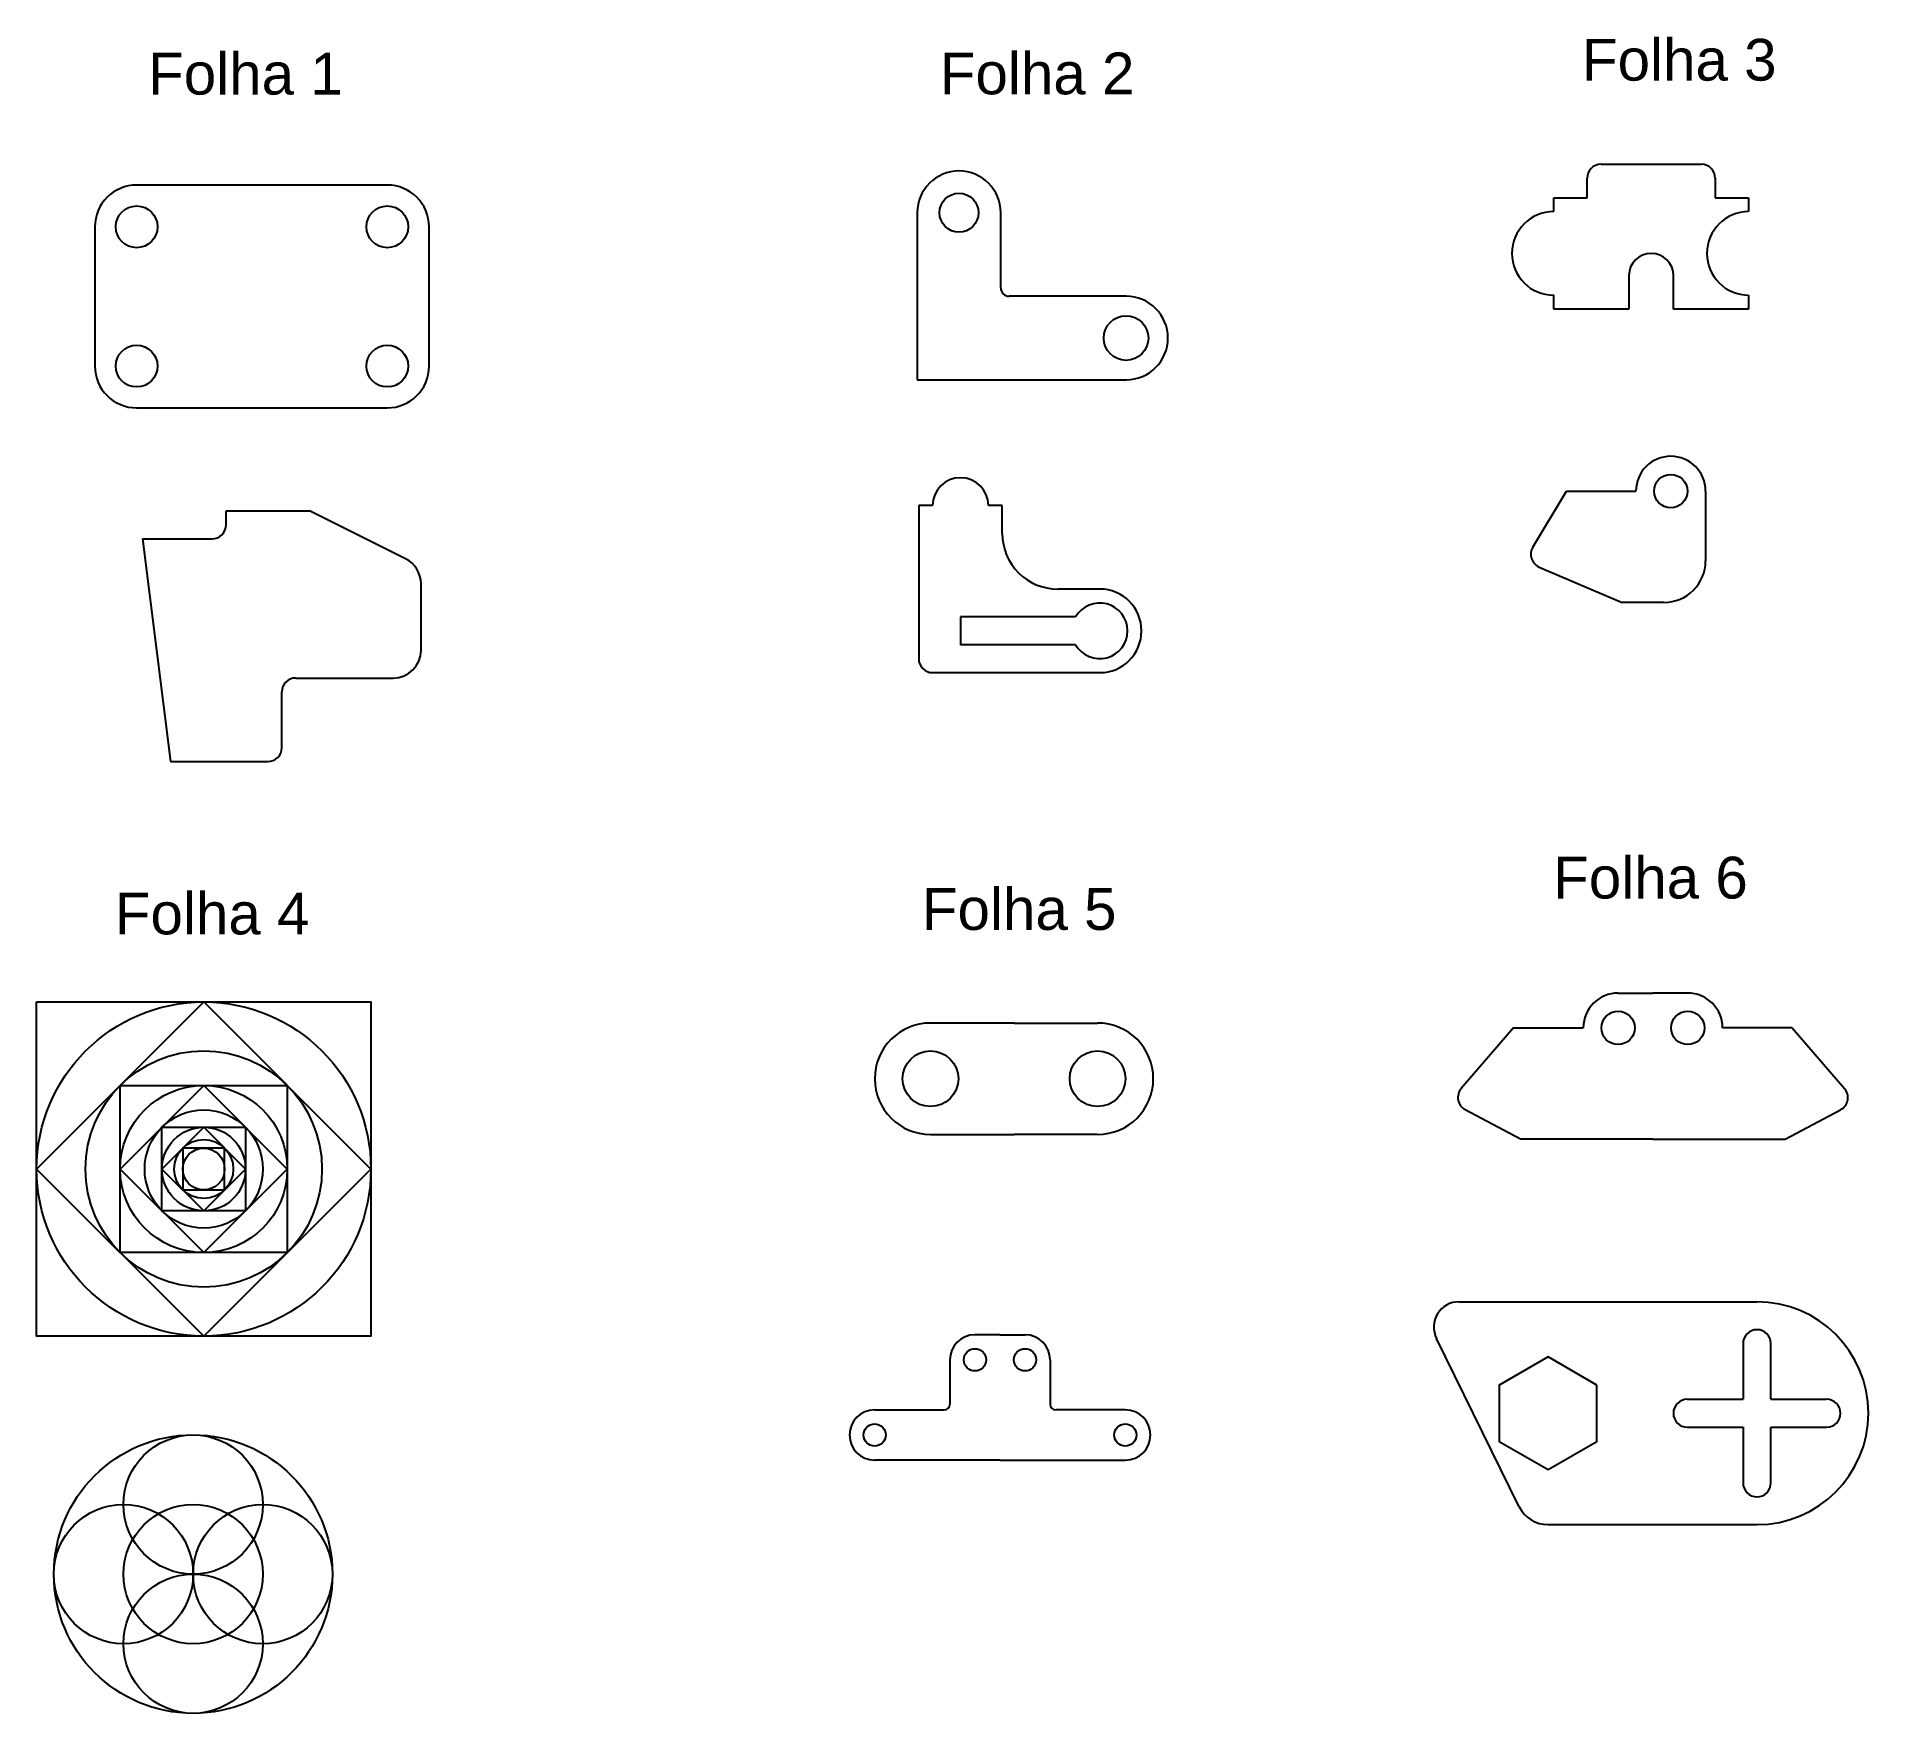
# Model space of a CAD drawing. Header units: millimetres. Extents: x 2134 to 2792, y 1460 to 2062.
import ezdxf

# ---------------------------------------------------------------- set-up
doc = ezdxf.new("R2010")
doc.units = ezdxf.units.MM
doc.styles.get("Standard").update_dxf_attribs({"font": 'arial.ttf'})

msp = doc.modelspace()

# ---------------------------------------------------------------- linework, layer by layer
for p, q in [((2696.12, 2016.58), (2732.12, 2016.58)), ((2260.36, 2009.1), (2170.36, 2009.1)), ((2691.12, 2004.58), (2691.12, 2011.58)), ((2737.12, 2011.58), (2737.12, 2004.58)), ((2679.12, 2004.58), (2691.12, 2004.58)), ((2679.12, 1999.58), (2679.12, 2004.58)), ((2737.12, 2004.58), (2749.12, 2004.58)), ((2749.12, 2004.58), (2749.12, 1999.58)), ((2155.36, 1994.1), (2155.36, 1944.1)), ((2275.36, 1944.1), (2275.36, 1994.1)), ((2450.61, 1999.17), (2450.61, 1939.17)), ((2480.61, 1972.17), (2480.61, 1999.17)), ((2706.12, 1976.58), (2706.12, 1964.58)), ((2722.12, 1964.58), (2722.12, 1976.58)), ((2525.61, 1969.17), (2483.61, 1969.17)), ((2679.12, 1964.58), (2679.12, 1969.58)), ((2749.12, 1969.58), (2749.12, 1964.58)), ((2706.12, 1964.58), (2679.12, 1964.58)), ((2749.12, 1964.58), (2722.12, 1964.58)), ((2450.61, 1939.17), (2525.61, 1939.17)), ((2170.36, 1929.1), (2260.36, 1929.1)), ((2451.15, 1894.03), (2451.15, 1839.03)), ((2456.15, 1894.03), (2451.15, 1894.03)), ((2481.15, 1894.03), (2476.15, 1894.03)), ((2481.15, 1884.03), (2481.15, 1894.03)), ((2671.61, 1879.12), (2683.66, 1899.21)), ((2683.66, 1899.21), (2708.66, 1899.21)), ((2733.66, 1899.21), (2733.66, 1874.21)), ((2202.48, 1887.1), (2202.48, 1892.1)), ((2202.48, 1892.1), (2232.48, 1892.1)), ((2266.95, 1874.86), (2232.48, 1892.1)), ((2172.48, 1882.1), (2197.48, 1882.1)), ((2172.48, 1882.1), (2182.48, 1802.1)), ((2673.93, 1871.95), (2703.66, 1859.21)), ((2272.48, 1842.1), (2272.48, 1865.92)), ((2516.15, 1864.03), (2501.15, 1864.03)), ((2718.66, 1859.21), (2703.66, 1859.21)), ((2486.15, 1854.03), (2466.15, 1854.03)), ((2466.15, 1854.03), (2466.15, 1844.03)), ((2507.49, 1854.03), (2486.15, 1854.03)), ((2486.15, 1844.03), (2466.15, 1844.03)), ((2507.49, 1844.03), (2486.15, 1844.03)), ((2227.48, 1832.1), (2262.48, 1832.1)), ((2456.15, 1834.03), (2516.15, 1834.03)), ((2222.48, 1807.1), (2222.48, 1827.1)), ((2182.48, 1802.1), (2217.48, 1802.1)), ((2702.25, 1718.97), (2714.75, 1718.97)), ((2727.25, 1718.97), (2714.75, 1718.97)), ((2485.38, 1708.22), (2455.38, 1708.22)), ((2485.38, 1708.22), (2515.38, 1708.22)), ((2664.75, 1706.47), (2645.96, 1684.74)), ((2664.75, 1706.47), (2689.75, 1706.47)), ((2689.75, 1706.47), (2689.75, 1706.47)), ((2764.75, 1706.47), (2739.75, 1706.47)), ((2739.75, 1706.47), (2739.75, 1706.47)), ((2764.75, 1706.47), (2783.53, 1684.74)), ((2667.25, 1666.47), (2647.39, 1677.05)), ((2762.25, 1666.47), (2782.1, 1677.05)), ((2455.38, 1668.22), (2485.38, 1668.22)), ((2515.38, 1668.22), (2485.38, 1668.22)), ((2684.75, 1666.47), (2667.25, 1666.47)), ((2714.75, 1666.47), (2684.75, 1666.47)), ((2714.75, 1666.47), (2744.75, 1666.47)), ((2744.75, 1666.47), (2762.25, 1666.47)), ((2645.09, 1608.1), (2752.09, 1608.1)), ((2480.33, 1596.28), (2471.33, 1596.28)), ((2480.33, 1596.28), (2489.33, 1596.28)), ((2666.77, 1534.53), (2637.09, 1594.98)), ((2747.09, 1593.1), (2747.09, 1573.1)), ((2757.09, 1573.1), (2757.09, 1593.1)), ((2462.33, 1587.28), (2462.33, 1571.28)), ((2498.33, 1587.28), (2498.33, 1571.28)), ((2727.09, 1573.1), (2747.09, 1573.1)), ((2757.09, 1573.1), (2777.09, 1573.1)), ((2435.33, 1569.28), (2460.33, 1569.28)), ((2525.33, 1569.28), (2500.33, 1569.28)), ((2727.09, 1563.1), (2747.09, 1563.1)), ((2747.09, 1563.1), (2747.09, 1543.1)), ((2757.09, 1543.1), (2757.09, 1563.1)), ((2757.09, 1563.1), (2777.09, 1563.1)), ((2480.33, 1551.28), (2435.33, 1551.28)), ((2480.33, 1551.28), (2525.33, 1551.28)), ((2677.09, 1528.1), (2752.09, 1528.1))]:
    msp.add_line(p, q)
for points in [[(2134.47, 1715.78), (2254.47, 1715.78), (2254.47, 1595.78), (2134.47, 1595.78)], [(2194.47, 1595.78), (2254.47, 1655.78), (2194.47, 1715.78), (2134.47, 1655.78)], [(2164.47, 1685.78), (2224.47, 1685.78), (2224.47, 1625.78), (2164.47, 1625.78)], [(2194.47, 1625.78), (2224.47, 1655.78), (2194.47, 1685.78), (2164.47, 1655.78)], [(2179.47, 1670.78), (2209.47, 1670.78), (2209.47, 1640.78), (2179.47, 1640.78)], [(2194.47, 1640.78), (2209.47, 1655.78), (2194.47, 1670.78), (2179.47, 1655.78)], [(2201.97, 1663.28), (2186.97, 1663.28), (2186.97, 1648.28), (2201.97, 1648.28)], [(2694.59, 1578.2), (2677.09, 1588.3), (2659.59, 1578.2), (2659.59, 1557.99), (2677.09, 1547.89), (2694.59, 1557.99)]]:
    msp.add_lwpolyline(points, close=True)
for centre, radius in [((2465.61, 1999.17), 7), ((2170.36, 1994.1), 7.5), ((2260.36, 1994.1), 7.5), ((2525.61, 1954.17), 8), ((2170.36, 1944.1), 7.5), ((2260.36, 1944.1), 7.5), ((2721.16, 1899.21), 6), ((2194.47, 1655.78), 60), ((2702.25, 1706.47), 6), ((2727.25, 1706.47), 6), ((2194.47, 1655.78), 42.43), ((2455.38, 1688.22), 10), ((2515.38, 1688.22), 10), ((2194.47, 1655.78), 30), ((2194.47, 1655.78), 21.21), ((2194.47, 1655.78), 15), ((2194.47, 1655.78), 10.61), ((2194.47, 1655.78), 7.5), ((2471.33, 1587.28), 4), ((2489.33, 1587.28), 4), ((2190.65, 1510.32), 50), ((2190.65, 1535.32), 25), ((2435.33, 1560.28), 4), ((2525.33, 1560.28), 4), ((2165.65, 1510.32), 25), ((2190.65, 1510.32), 25), ((2215.65, 1510.32), 25), ((2215.65, 1510.32), 25), ((2190.65, 1485.32), 25)]:
    msp.add_circle(centre, radius)
for centre, radius, start, end in [((2465.61, 1999.17), 15, 0, 180), ((2696.12, 2011.58), 5, 90, 180), ((2732.12, 2011.58), 5, 0, 90), ((2170.36, 1994.1), 15, 90, 180), ((2260.36, 1994.1), 15, 0, 90), ((2679.12, 1984.58), 15, 90, 270), ((2749.12, 1984.58), 15, 90, 270), ((2714.12, 1976.58), 8, 0, 180), ((2483.61, 1972.17), 3, 180, 270), ((2525.61, 1954.17), 15, 270, 90), ((2170.36, 1944.1), 15, 180, 270), ((2260.36, 1944.1), 15, 270, 0), ((2721.16, 1899.21), 12.5, 0, 180), ((2466.15, 1894.03), 10, 0, 180), ((2197.48, 1887.1), 5, 270, 0), ((2501.15, 1884.03), 20, 180, 270), ((2262.48, 1865.92), 10, 0, 63.43495), ((2675.9, 1876.55), 5, 149.03624, 246.80141), ((2718.66, 1874.21), 15, 270, 0), ((2516.15, 1849.03), 15, 270, 90), ((2516.15, 1849.03), 10, 210, 150), ((2262.48, 1842.1), 10, 270, 0), ((2456.15, 1839.03), 5, 180, 270), ((2227.48, 1827.1), 5, 90, 180), ((2217.48, 1807.1), 5, 270, 0), ((2702.25, 1706.47), 12.5, 90, 180), ((2727.25, 1706.47), 12.5, 0, 90), ((2455.38, 1688.22), 20, 90, 270), ((2515.38, 1688.22), 20, 270, 90), ((2649.75, 1681.47), 5, 139.16128, 241.92751), ((2779.75, 1681.47), 5, 298.07249, 40.83872), ((2645.09, 1599.1), 9, 90, 207.23285), ((2752.09, 1568.1), 40, 270, 90), ((2752.09, 1593.1), 5, 0, 180), ((2471.33, 1587.28), 9, 90, 180), ((2489.33, 1587.28), 9, 0, 90), ((2727.09, 1568.1), 5, 90, 270), ((2777.09, 1568.1), 5, 270, 90), ((2435.33, 1560.28), 9, 90, 270), ((2435.33, 1560.28), 9, 90, 270), ((2460.33, 1571.28), 2, 270, 0), ((2500.33, 1571.28), 2, 180, 270), ((2525.33, 1560.28), 9, 270, 90), ((2525.33, 1560.28), 9, 270, 90), ((2752.09, 1543.1), 5, 180, 0), ((2677.09, 1539.6), 11.5, 206.14998, 270)]:
    msp.add_arc(centre, radius, start, end)

# ---------------------------------------------------------------- texts
at = {"char_height": 15, "attachment_point": 1}
for s, insert in [('Folha 3 ', (2689.26, 2061.61)), ('Folha 1 ', (2174.48, 2056.6)), ('Folha 2 ', (2458.72, 2056.69)), ('Folha 6', (2678.93, 1767.92)), ('Folha 5', (2452.28, 1756.64)), ('Folha 4', (2162.54, 1755.04))]:
    msp.add_mtext_dynamic_manual_height_columns(s, width=193.9986, gutter_width=12.5, heights=[0], dxfattribs=dict(at, insert=insert))

doc.saveas('drawing.dxf')
